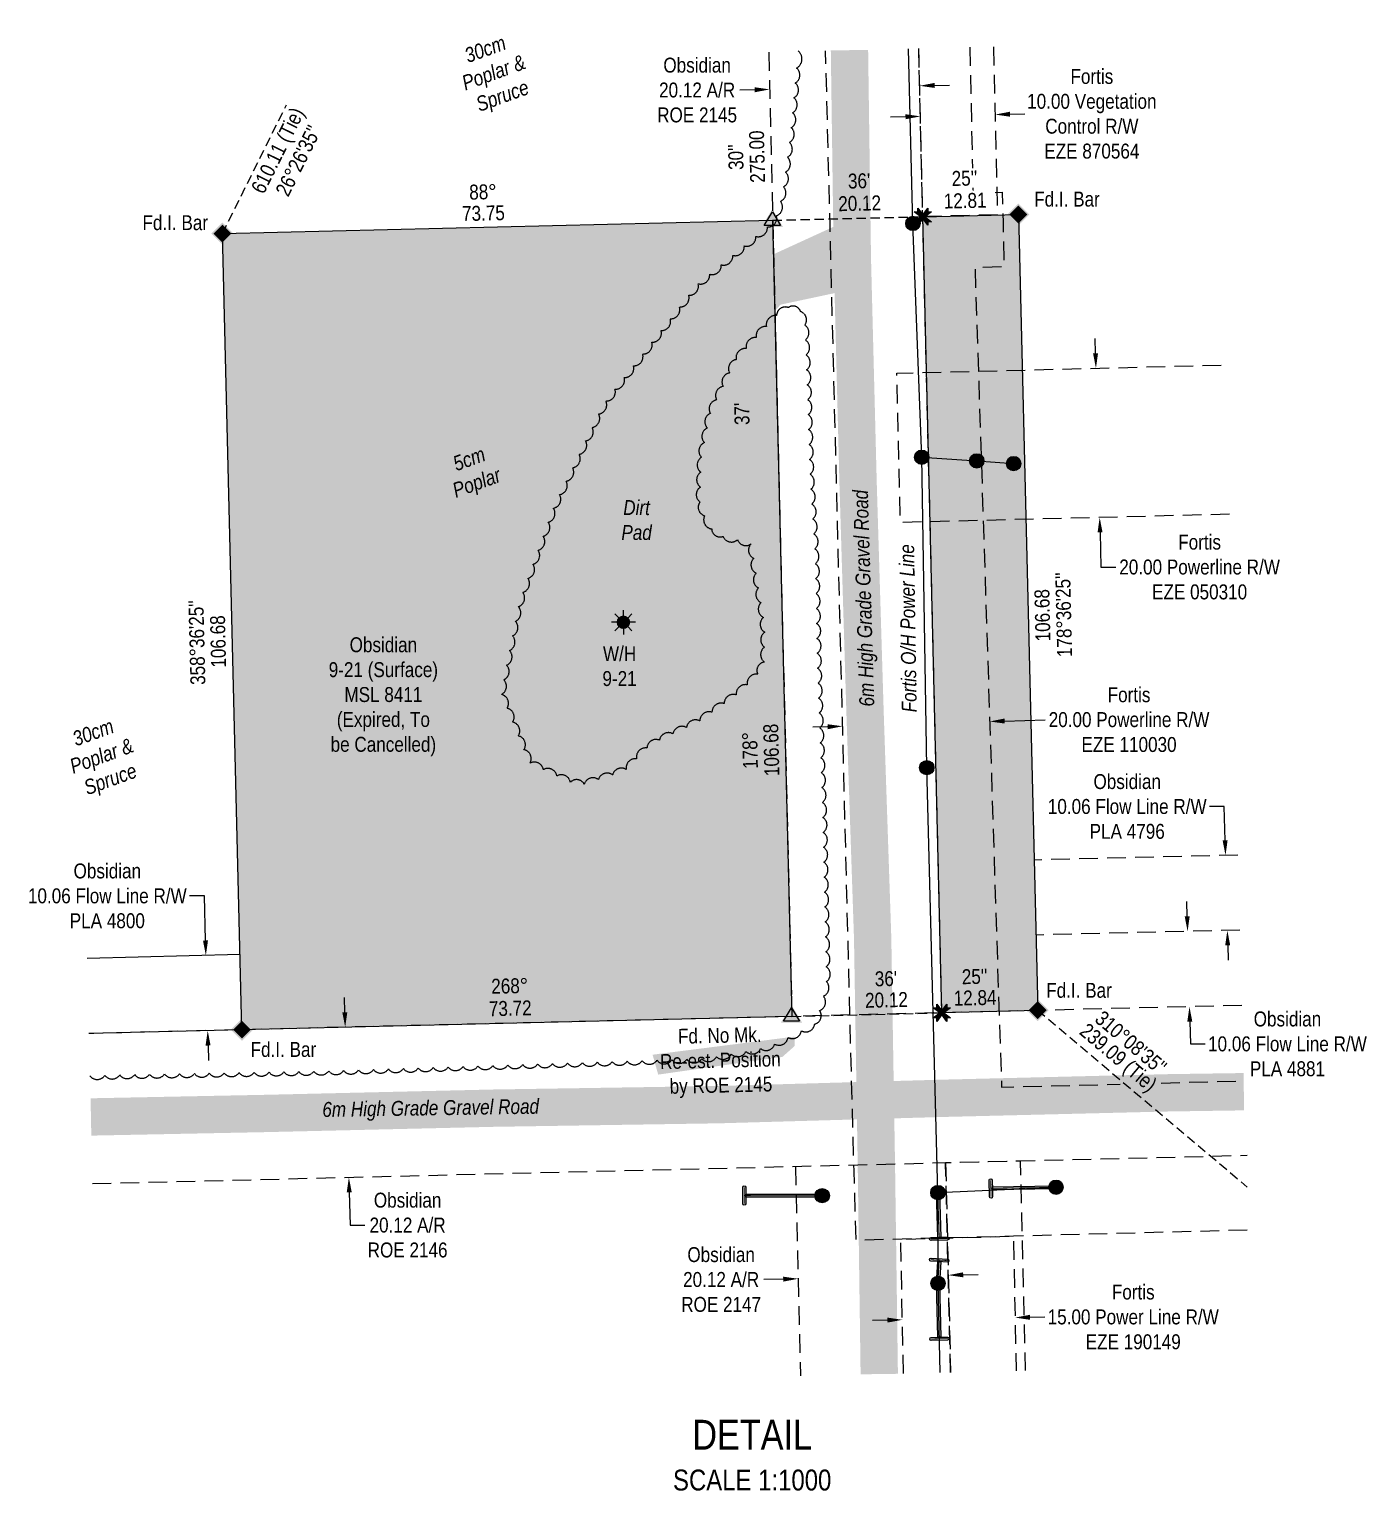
# Model space of a CAD drawing. Extents: x 614938 to 618097, y 5890940 to 5893381.
# Drawn here: x 615361 to 616257, y 5890940 to 5891918 of the extents above; entities that cross this region are included whole.
import ezdxf
from ezdxf.enums import TextEntityAlignment as Align

# ---------------------------------------------------------------- set-up
doc = ezdxf.new("R2010")
doc.units = 0
doc.header["$LTSCALE"] = 5
doc.header["$PDMODE"] = 35
doc.header["$PDSIZE"] = 1
for name, pattern in [('0', [1, 1, 0]), ('foc-ACCESSROAD', [3.75, 2.5, -1.25]), ('foc-FLOWLINE', [3.75, 2.5, -1.25]), ('foc-TIELINE', [1.875, 1.25, -0.625]), ('foc-TRAV', [1.875, 1.25, -0.625])]:
    doc.linetypes.add(name, pattern=pattern)
doc.layers.get('Defpoints').update_dxf_attribs({"color": 9})
for name, color, linetype in [('AS-POWER', 104, 'foc-POWER'), ('AS-POWER-EXISTING-ANC', 72, 'Continuous'), ('AS-POWER-EXISTING-PP', 72, 'Continuous'), ('AS-POWER-T', 104, 'Continuous'), ('AS-ROADS', 254, 'Continuous'), ('AS-UNDERLAY-H', 141, 'Continuous'), ('C-FLOWLINE', 13, 'foc-FLOWLINE'), ('C-RW', 13, 'Continuous'), ('C-WS', 13, 'foc-ACCESSROAD'), ('C-WS-S', 8, 'Continuous'), ('DETAIL-T', 7, 'Continuous'), ('F-EZE', 190, 'foc-FLOWLINE'), ('L-BD', 7, 'Continuous'), ('L-BD1', 253, 'Continuous'), ('L-MON', 1, 'Continuous'), ('L-MON-T', 1, 'Continuous'), ('L-TIE', 7, 'foc-TIELINE'), ('P-PROPOSED', 10, 'Continuous'), ('P-PROPOSED-H', 21, 'Continuous'), ('P-TRAV', 4, 'foc-TRAV'), ('T-BUSH', 110, '0'), ('T-BUSH-T', 110, 'Continuous')]:
    doc.layers.add(name, color=color, linetype=linetype)
for name, color, linetype, lineweight in [('C-AR-T', 13, 'Continuous', 9), ('C-FLOWLINE-T', 13, 'Continuous', 9), ('C-RW-T', 13, 'Continuous', 9), ('C-WS-T', 13, 'Continuous', 9), ('F-EZE-T', 190, 'Continuous', 9), ('T-TEXT', 48, 'Continuous', 18)]:
    doc.layers.add(name, color=color, linetype=linetype, lineweight=lineweight)
doc.styles.add('80CG', font='ARIALN.TTF', dxfattribs={"height": 10})
doc.styles.add('80L', font='ARIALN.TTF', dxfattribs={"height": 10})
doc.styles.add('foc-LtypeFont', font='ARIALN.TTF', dxfattribs={"height": 7.35})
doc.linetypes.add('foc-POWER', pattern='A,6,-1,["P",foc-LtypeFont,S=0.2,R=0,X=-0.625,Y=-0.75],-1.24,4', length=12.24)
doc.dimstyles.new('Compass 5 000', dxfattribs={"dimscale": 5, "dimtxt": 9, "dimasz": 2, "dimexe": 0.2, "dimexo": 0.0625, "dimgap": 0.5, "dimtad": 0, "dimtih": 1, "dimtoh": 1, "dimzin": 0, "dimdsep": 46, "dimtxsty": '80CG', "dimcen": 0.1, "dimse1": 1, "dimse2": 1, "dimclrd": 256, "dimclrt": 256, "dimaunit": 1, "dimadec": 4, "dimazin": 0, "dimtfac": 0.06, "dimtofl": 0, "dimtmove": 0, "dimatfit": 1, "dimfxl": 0.2, "dimtolj": 1, "dimtzin": 0, "dimlwd": -1, "dimarcsym": 0})

# ---------------------------------------------------------------- blocks, each defined once
blk = doc.blocks.new('*U74')
h = blk.add_hatch(color=255)
h.dxf.hatch_style = 1
edge = h.paths.add_edge_path()
edge.add_arc((-0.19, 7.41), 0.2, 1.4993, 181.4993, ccw=False)
edge.add_line((0.01, 7.42), (0.19, 0.21))
edge.add_line((0.19, 0.21), (-0.21, 0.19))
edge.add_line((-0.21, 0.19), (-0.39, 7.41))
h = blk.add_hatch(color=255)
h.dxf.hatch_style = 1
edge = h.paths.add_edge_path()
edge.add_arc((-1.1, -0.03), 0.2, 91.4993, 271.4993, ccw=False)
edge.add_line((-1.1, 0.17), (0.19, 0.21))
edge.add_line((0.19, 0.21), (1.09, 0.23))
edge.add_arc((1.1, 0.03), 0.2, -88.5007, 91.4993, ccw=False)
edge.add_line((1.1, -0.17), (-1.09, -0.23))
at = {"color": 255, "flags": 128}
blk.add_lwpolyline([(-0.39, 7.41, -1), (0.01, 7.42), (0.19, 0.21), (-0.21, 0.19)], format="xyb", close=True, dxfattribs=at)
at = {"color": 72, "const_width": 0.1, "flags": 128}
for points in [[(-0.19, 7.41), (0, 0)], [(-1.1, -0.03), (1.1, 0.03)]]:
    blk.add_lwpolyline(points, dxfattribs=at)
at = {"color": 255}
blk.add_lwpolyline([(-1.09, -0.23, -1), (-1.1, 0.17), (0.19, 0.21), (1.09, 0.23, -1), (1.1, -0.17)], format="xyb", close=True, dxfattribs=at)
blk = doc.blocks.new('*U75')
h = blk.add_hatch(color=255)
h.dxf.hatch_style = 1
edge = h.paths.add_edge_path()
edge.add_arc((1.1, -0.06), 0.2, -93.1084, 86.8916, ccw=False)
edge.add_line((1.09, -0.26), (-0.21, -0.19))
edge.add_line((-0.21, -0.19), (-1.11, -0.14))
edge.add_arc((-1.1, 0.06), 0.2, 86.8916, 266.8916, ccw=False)
edge.add_line((-1.09, 0.26), (1.11, 0.14))
h = blk.add_hatch(color=255)
h.dxf.hatch_style = 1
edge = h.paths.add_edge_path()
edge.add_arc((-0.17, -3.11), 0.2, 176.8916, 356.8916, ccw=False)
edge.add_line((-0.37, -3.1), (-0.21, -0.19))
edge.add_line((-0.21, -0.19), (0.19, -0.21))
edge.add_line((0.19, -0.21), (0.03, -3.12))
at = {"color": 255}
blk.add_lwpolyline([(1.11, 0.14, -1), (1.09, -0.26), (-0.21, -0.19), (-1.11, -0.14, -1), (-1.09, 0.26)], format="xyb", close=True, dxfattribs=at)
at = {"color": 72, "const_width": 0.1, "flags": 128}
for points in [[(1.1, -0.06), (-1.1, 0.06)], [(-0.17, -3.11), (0, 0)]]:
    blk.add_lwpolyline(points, dxfattribs=at)
at = {"color": 255, "flags": 128}
blk.add_lwpolyline([(0.03, -3.12, -1), (-0.37, -3.1), (-0.21, -0.19), (0.19, -0.21)], format="xyb", close=True, dxfattribs=at)
blk = doc.blocks.new('*U76')
h = blk.add_hatch(color=255)
h.dxf.hatch_style = 1
edge = h.paths.add_edge_path()
edge.add_arc((-0.19, 6.18), 0.2, 1.7795, 181.7795, ccw=False)
edge.add_line((0.01, 6.19), (0.19, 0.21))
edge.add_line((0.19, 0.21), (-0.21, 0.19))
edge.add_line((-0.21, 0.19), (-0.39, 6.18))
h = blk.add_hatch(color=255)
h.dxf.hatch_style = 1
edge = h.paths.add_edge_path()
edge.add_arc((-1.1, -0.03), 0.2, 91.7795, 271.7795, ccw=False)
edge.add_line((-1.11, 0.17), (0.19, 0.21))
edge.add_line((0.19, 0.21), (1.09, 0.23))
edge.add_arc((1.1, 0.03), 0.2, -88.2205, 91.7795, ccw=False)
edge.add_line((1.11, -0.17), (-1.09, -0.23))
at = {"color": 255, "flags": 128}
blk.add_lwpolyline([(-0.39, 6.18, -1), (0.01, 6.19), (0.19, 0.21), (-0.21, 0.19)], format="xyb", close=True, dxfattribs=at)
at = {"color": 72, "const_width": 0.1, "flags": 128}
for points in [[(-0.19, 6.18), (0, 0)], [(-1.1, -0.03), (1.1, 0.03)]]:
    blk.add_lwpolyline(points, dxfattribs=at)
at = {"color": 255}
blk.add_lwpolyline([(-1.09, -0.23, -1), (-1.11, 0.17), (0.19, 0.21), (1.09, 0.23, -1), (1.11, -0.17)], format="xyb", close=True, dxfattribs=at)
blk = doc.blocks.new('*U77')
h = blk.add_hatch(color=255)
h.dxf.hatch_style = 1
edge = h.paths.add_edge_path()
edge.add_arc((-0.02, 1.1), 0.2, 1.0705, 181.0705, ccw=False)
edge.add_line((0.18, 1.1), (0.2, -0.2))
edge.add_line((0.2, -0.2), (0.22, -1.1))
edge.add_arc((0.02, -1.1), 0.2, -178.9295, 1.0705, ccw=False)
edge.add_line((-0.18, -1.1), (-0.22, 1.1))
h = blk.add_hatch(color=255)
h.dxf.hatch_style = 1
edge = h.paths.add_edge_path()
edge.add_arc((8.73, 0.16), 0.2, -88.9295, 91.0705, ccw=False)
edge.add_line((8.73, -0.04), (0.2, -0.2))
edge.add_line((0.2, -0.2), (0.2, 0.2))
edge.add_line((0.2, 0.2), (8.72, 0.36))
at = {"color": 255}
blk.add_lwpolyline([(-0.22, 1.1, -1), (0.18, 1.1), (0.2, -0.2), (0.22, -1.1, -1), (-0.18, -1.1)], format="xyb", close=True, dxfattribs=at)
at = {"color": 72, "const_width": 0.1, "flags": 128}
for points in [[(-0.02, 1.1), (0.02, -1.1)], [(8.73, 0.16), (0, 0)]]:
    blk.add_lwpolyline(points, dxfattribs=at)
at = {"color": 255, "flags": 128}
blk.add_lwpolyline([(8.72, 0.36, -1), (8.73, -0.04), (0.2, -0.2), (0.2, 0.2)], format="xyb", close=True, dxfattribs=at)
blk = doc.blocks.new('*U73')
h = blk.add_hatch(color=255)
h.dxf.hatch_style = 1
edge = h.paths.add_edge_path()
edge.add_arc((0, 1.1), 0.2, -0.1482, 179.8518, ccw=False)
edge.add_line((0.2, 1.1), (0.2, -0.2))
edge.add_line((0.2, -0.2), (0.2, -1.1))
edge.add_arc((0, -1.1), 0.2, 179.8518, 359.8518, ccw=False)
edge.add_line((-0.2, -1.1), (-0.2, 1.1))
h = blk.add_hatch(color=255)
h.dxf.hatch_style = 1
edge = h.paths.add_edge_path()
edge.add_arc((10.44, -0.03), 0.2, -90.1482, 89.8518, ccw=False)
edge.add_line((10.44, -0.23), (0.2, -0.2))
edge.add_line((0.2, -0.2), (0.2, 0.2))
edge.add_line((0.2, 0.2), (10.44, 0.17))
at = {"color": 255}
blk.add_lwpolyline([(-0.2, 1.1, -1), (0.2, 1.1), (0.2, -0.2), (0.2, -1.1, -1), (-0.2, -1.1)], format="xyb", close=True, dxfattribs=at)
at = {"color": 72, "const_width": 0.1, "flags": 128}
for points in [[(0, 1.1), (0, -1.1)], [(10.44, -0.03), (0, 0)]]:
    blk.add_lwpolyline(points, dxfattribs=at)
at = {"color": 255, "flags": 128}
blk.add_lwpolyline([(10.44, 0.17, -1), (10.44, -0.23), (0.2, -0.2), (0.2, 0.2)], format="xyb", close=True, dxfattribs=at)
blk = doc.blocks.new('POWERPOLE')
h = blk.add_hatch(color=255)
edge = h.paths.add_edge_path()
edge.add_arc((0, 0), 0.96, 0, 360)
at = {"linetype": 'Continuous'}
for p, q in [((0.68, -0.68), (-0.68, 0.68)), ((-0.68, -0.68), (0.68, 0.68))]:
    blk.add_line(p, q, dxfattribs=at)
blk.add_circle((0, 0), 0.96, dxfattribs=at)
blk = doc.blocks.new('GAS')
h = blk.add_hatch(color=255)
h.dxf.hatch_style = 1
edge = h.paths.add_edge_path()
edge.add_arc((0, 0), 0.9, 0, 360)
for p, q in [((-0.81, 0), (-1.62, 0)), ((-0.57, 0.57), (-1.14, 1.14)), ((0, 0.81), (0, 1.62)), ((0.57, 0.57), (1.14, 1.14)), ((1.62, 0), (0.81, 0)), ((-0.57, -0.57), (-1.14, -1.14)), ((0, -0.81), (0, -1.62)), ((1.14, -1.14), (0.57, -0.57))]:
    blk.add_line(p, q)
blk.add_circle((0, 0), 0.8)
blk = doc.blocks.new('TRIA')
blk.add_hatch(color=255).paths.add_polyline_path([(-0.04, 1.52), (-1.47, -0.87), (1.39, -0.87)])
blk = doc.blocks.new('TRIAA')
blk.add_blockref('TRIA', (0, 0))
blk = doc.blocks.new('TRIB')
at = {"color": 1}
blk.add_lwpolyline([(-1.12, -0.67), (-0.04, 1.13), (1.04, -0.67)], close=True, dxfattribs=at)
blk = doc.blocks.new('TRIBB')
blk.add_blockref('TRIB', (0, 0))
blk = doc.blocks.new('TRICC')
for name in ['TRIAA', 'TRIBB']:
    blk.add_blockref(name, (0, 0))
blk = doc.blocks.new('plspike')
blk.add_blockref('TRICC', (0, 0))
blk = doc.blocks.new('SMONA')
blk.add_hatch(color=255).paths.add_polyline_path([(0, -1.49), (1.49, 0), (0, 1.49), (-1.49, 0)])
blk = doc.blocks.new('SMONAA')
blk.add_blockref('SMONA', (0, 0))
blk = doc.blocks.new('SMONB')
at = {"color": 1}
blk.add_solid([(0, 1.2), (1.2, 0), (-1.2, 0), (0, -1.2)], dxfattribs=at)
blk = doc.blocks.new('SMONBB')
blk.add_blockref('SMONB', (0, 0))
blk = doc.blocks.new('SMONCC')
for name in ['SMONAA', 'SMONBB']:
    blk.add_blockref(name, (0, 0))
blk = doc.blocks.new('FDIBAR')
blk.add_blockref('SMONCC', (0, 0))
blk = doc.blocks.new('*D78')
at = {"layer": 'C-RW-T', "transparency": 16777216}
for p, q in [((615478.42, 5891338.05), (615468.42, 5891338.05)), ((615479.15, 5891308.21), (615478.42, 5891338.05)), ((615480.88, 5891237.92), (615481.12, 5891227.93))]:
    blk.add_line(p, q, dxfattribs=at)
for points in [[(615480.82, 5891308.25), (615477.48, 5891308.17), (615479.4, 5891298.21)], [(615482.54, 5891237.96), (615479.21, 5891237.88), (615480.63, 5891247.92)]]:
    blk.add_solid(points, dxfattribs=at)
at = {"layer": 'Defpoints', "color": 0, "transparency": 16777216}
for p in [(615440.07, 5891297.25), (615479.4, 5891298.21), (615441.31, 5891246.96)]:
    blk.add_point(p, dxfattribs=at)
at = {"layer": 'C-RW-T', "transparency": 16777216, "insert": (615413.42, 5891338.05), "char_height": 10, "attachment_point": 5, "style": '80CG'}
blk.add_mtext('\\A1;Obsidian\\P10.06 Flow Line R/W\\PPLA 4800', dxfattribs=at)
blk = doc.blocks.new('*D79')
at = {"layer": 'C-AR-T', "transparency": 16777216}
for p, q in [((615572.45, 5891260.16), (615572.2, 5891270.16)), ((615575.4, 5891139.67), (615575.94, 5891117.63)), ((615575.94, 5891117.63), (615585.94, 5891117.63))]:
    blk.add_line(p, q, dxfattribs=at)
for points in [[(615574.11, 5891260.2), (615570.78, 5891260.12), (615572.69, 5891250.16)], [(615577.07, 5891139.71), (615573.74, 5891139.63), (615575.16, 5891149.67)]]:
    blk.add_solid(points, dxfattribs=at)
at = {"layer": 'Defpoints', "color": 0, "transparency": 16777216}
for p in [(615552.04, 5891249.66), (615554.51, 5891149.16), (615575.16, 5891149.67)]:
    blk.add_point(p, dxfattribs=at)
at = {"layer": 'C-AR-T', "transparency": 16777216, "insert": (615614.48, 5891117.63), "char_height": 10, "attachment_point": 5, "style": '80CG'}
blk.add_mtext('\\A1;Obsidian\\P20.12 A/R\\PROE 2146', dxfattribs=at)
blk = doc.blocks.new('*D80')
at = {"layer": 'Defpoints', "color": 0, "transparency": 16777216}
for p in [(616107.84, 5891692.17), (616077.87, 5891591.43), (616110.34, 5891592.24)]:
    blk.add_point(p, dxfattribs=at)
at = {"layer": 'F-EZE-T', "transparency": 16777216}
for p, q in [((616075.12, 5891701.36), (616074.87, 5891711.36)), ((616078.12, 5891581.43), (616078.7, 5891558.23)), ((616078.7, 5891558.23), (616088.7, 5891558.23))]:
    blk.add_line(p, q, dxfattribs=at)
for points in [[(616076.78, 5891701.4), (616073.45, 5891701.32), (616075.37, 5891691.36)], [(616079.79, 5891581.47), (616076.46, 5891581.39), (616077.87, 5891591.43)]]:
    blk.add_solid(points, dxfattribs=at)
at = {"layer": 'F-EZE-T', "transparency": 16777216, "insert": (616144.79, 5891558.23), "char_height": 10, "attachment_point": 5, "style": '80CG'}
blk.add_mtext('\\A1;Fortis\\P20.00 Powerline R/W\\PEZE 050310', dxfattribs=at)
blk = doc.blocks.new('*D81')
at = {"layer": 'C-FLOWLINE-T', "transparency": 16777216}
for p, q in [((616161.32, 5891397.89), (616151.32, 5891397.89)), ((616161.87, 5891375.25), (616161.32, 5891397.89)), ((616163.6, 5891304.99), (616163.84, 5891295))]:
    blk.add_line(p, q, dxfattribs=at)
for points in [[(616163.54, 5891375.3), (616160.21, 5891375.21), (616162.12, 5891365.26)], [(616165.26, 5891305.03), (616161.93, 5891304.95), (616163.35, 5891314.99)]]:
    blk.add_solid(points, dxfattribs=at)
at = {"layer": 'Defpoints', "color": 0, "transparency": 16777216}
for p in [(616075.84, 5891363.14), (616162.12, 5891365.26), (616077.08, 5891312.87)]:
    blk.add_point(p, dxfattribs=at)
at = {"layer": 'C-FLOWLINE-T', "transparency": 16777216, "insert": (616096.32, 5891397.89), "char_height": 10, "attachment_point": 5, "style": '80CG'}
blk.add_mtext('\\A1;Obsidian\\P10.06 Flow Line R/W\\PPLA 4796', dxfattribs=at)
blk = doc.blocks.new('*D82')
at = {"layer": 'C-FLOWLINE-T', "transparency": 16777216}
for p, q in [((616136.48, 5891324.34), (616136.24, 5891334.33)), ((616138.23, 5891253.92), (616138.6, 5891238.95)), ((616138.6, 5891238.95), (616148.6, 5891238.95))]:
    blk.add_line(p, q, dxfattribs=at)
for points in [[(616138.15, 5891324.38), (616134.82, 5891324.29), (616136.73, 5891314.34)], [(616139.89, 5891253.96), (616136.56, 5891253.87), (616137.98, 5891263.91)]]:
    blk.add_solid(points, dxfattribs=at)
at = {"layer": 'Defpoints', "color": 0, "transparency": 16777216}
for p in [(616135.07, 5891314.3), (616136.32, 5891263.87), (616137.98, 5891263.91)]:
    blk.add_point(p, dxfattribs=at)
at = {"layer": 'C-FLOWLINE-T', "transparency": 16777216, "insert": (616203.6, 5891238.95), "char_height": 10, "attachment_point": 5, "style": '80CG'}
blk.add_mtext('\\A1;Obsidian\\P10.06 Flow Line R/W\\PPLA 4881', dxfattribs=at)
blk = doc.blocks.new('*D83')
at = {"layer": 'C-AR-T', "transparency": 16777216}
for p, q in [((615986.49, 5891084.38), (615996.49, 5891084.62)), ((615865.97, 5891081.49), (615852.94, 5891081.18))]:
    blk.add_line(p, q, dxfattribs=at)
for points in [[(615986.45, 5891086.05), (615986.53, 5891082.72), (615976.5, 5891084.14)], [(615865.93, 5891083.16), (615866.01, 5891079.82), (615875.96, 5891081.73)]]:
    blk.add_solid(points, dxfattribs=at)
at = {"layer": 'Defpoints', "color": 0, "transparency": 16777216}
for p in [(615875.96, 5891081.73), (615976.92, 5891066.58), (615876.38, 5891064.16)]:
    blk.add_point(p, dxfattribs=at)
at = {"layer": 'C-AR-T', "transparency": 16777216, "insert": (615824.41, 5891081.18), "char_height": 10, "attachment_point": 5, "style": '80CG'}
blk.add_mtext('\\A1;Obsidian\\P20.12 A/R\\PROE 2147', dxfattribs=at)
blk = doc.blocks.new('*D84')
at = {"layer": 'Defpoints', "color": 0, "transparency": 16777216}
for p in [(616021.21, 5891055.74), (615945.95, 5891045.72), (616021.38, 5891047.21)]:
    blk.add_point(p, dxfattribs=at)
at = {"layer": 'F-EZE-T', "transparency": 16777216}
for p, q in [((616031.21, 5891055.94), (616041.2, 5891056.14)), ((615935.78, 5891054.06), (615925.78, 5891053.87))]:
    blk.add_line(p, q, dxfattribs=at)
for points in [[(615935.75, 5891055.73), (615935.82, 5891052.4), (615945.78, 5891054.26)], [(616031.17, 5891057.61), (616031.24, 5891054.27), (616021.21, 5891055.74)]]:
    blk.add_solid(points, dxfattribs=at)
at = {"layer": 'F-EZE-T', "transparency": 16777216, "insert": (616100.34, 5891056.14), "char_height": 10, "attachment_point": 5, "style": '80CG'}
blk.add_mtext('\\A1;Fortis\\P15.00 Power Line R/W\\PEZE 190149', dxfattribs=at)
blk = doc.blocks.new('*D85')
at = {"layer": 'Defpoints', "color": 0, "transparency": 16777216}
for p in [(615957.52, 5891874.21), (616007.49, 5891875.41), (616007.83, 5891861.21)]:
    blk.add_point(p, dxfattribs=at)
at = {"layer": 'F-EZE-T', "transparency": 16777216}
for p, q in [((615947.87, 5891859.77), (615937.87, 5891859.53)), ((616017.83, 5891861.45), (616027.83, 5891861.69))]:
    blk.add_line(p, q, dxfattribs=at)
for points in [[(615947.83, 5891861.43), (615947.91, 5891858.1), (615957.87, 5891860.01)], [(616017.79, 5891863.11), (616017.87, 5891859.78), (616007.83, 5891861.21)]]:
    blk.add_solid(points, dxfattribs=at)
at = {"layer": 'F-EZE-T', "transparency": 16777216, "insert": (616072.63, 5891861.69), "char_height": 10, "attachment_point": 5, "style": '80CG'}
blk.add_mtext('\\A1;Fortis\\P10.00 Vegetation\\PControl R/W\\PEZE 870564', dxfattribs=at)
blk = doc.blocks.new('*D86')
at = {"layer": 'C-AR-T', "transparency": 16777216}
for p, q in [((615846.89, 5891877.82), (615836.9, 5891877.58)), ((615967.32, 5891880.72), (615977.32, 5891880.96))]:
    blk.add_line(p, q, dxfattribs=at)
for points in [[(615846.85, 5891879.49), (615846.93, 5891876.15), (615856.89, 5891878.06)], [(615967.28, 5891882.38), (615967.36, 5891879.05), (615957.33, 5891880.48)]]:
    blk.add_solid(points, dxfattribs=at)
at = {"layer": 'Defpoints', "color": 0, "transparency": 16777216}
for p in [(615856.67, 5891887.12), (615957.11, 5891889.54), (615856.89, 5891878.06)]:
    blk.add_point(p, dxfattribs=at)
at = {"layer": 'C-AR-T', "transparency": 16777216, "insert": (615808.33, 5891877.58), "char_height": 10, "attachment_point": 5, "style": '80CG'}
blk.add_mtext('\\A1;Obsidian\\P20.12 A/R\\PROE 2145', dxfattribs=at)
blk = doc.blocks.new('*D87')
at = {"layer": 'Defpoints', "color": 0, "transparency": 16777216}
for p in [(615905.88, 5891447.13), (616004.23, 5891454.85), (616004.38, 5891450.31)]:
    blk.add_point(p, dxfattribs=at)
at = {"layer": 'F-EZE-T', "transparency": 16777216}
for p, q in [((616014.23, 5891455.17), (616041.46, 5891456.05)), ((615895.74, 5891451.35), (615885.75, 5891451.03))]:
    blk.add_line(p, q, dxfattribs=at)
for points in [[(616014.17, 5891456.84), (616014.28, 5891453.5), (616004.23, 5891454.85)], [(615895.69, 5891453.01), (615895.8, 5891449.68), (615905.74, 5891451.67)]]:
    blk.add_solid(points, dxfattribs=at)
at = {"layer": 'F-EZE-T', "transparency": 16777216, "insert": (616097.54, 5891456.05), "char_height": 10, "attachment_point": 5, "style": '80CG'}
blk.add_mtext('\\A1;Fortis\\P20.00 Powerline R/W\\PEZE 110030', dxfattribs=at)
blk = doc.blocks.new('TEMP')
h = blk.add_hatch(color=255)
h.dxf.hatch_style = 1
h.paths.add_polyline_path([(0, 0.25), (-0.67, 1.15), (-0.67, 0.67), (-1.15, 0.67), (-0.25, 0), (-1.15, -0.67), (-0.67, -0.67), (-0.67, -1.15), (0, -0.25), (0.67, -1.15), (0.67, -0.67), (1.15, -0.67), (0.25, 0), (1.15, 0.67), (0.67, 0.67), (0.67, 1.15)])
h.paths.add_polyline_path([(0.57, 0.85), (0.57, 0.57), (0.85, 0.57), (0.08, 0), (0.85, -0.57), (0.57, -0.57), (0.57, -0.85), (0, -0.08), (-0.57, -0.85), (-0.57, -0.57), (-0.85, -0.57), (-0.08, 0), (-0.85, 0.57), (-0.57, 0.57), (-0.57, 0.85), (0, 0.08)], flags=16)
h = blk.add_hatch(color=1)
h.dxf.hatch_style = 1
h.paths.add_polyline_path([(0, 0.08), (-0.57, 0.85), (-0.57, 0.57), (-0.85, 0.57), (-0.08, 0), (-0.85, -0.57), (-0.57, -0.57), (-0.57, -0.85), (0, -0.08), (0.57, -0.85), (0.57, -0.57), (0.85, -0.57), (0.08, 0), (0.85, 0.57), (0.57, 0.57), (0.57, 0.85)])
at = {"color": 1}
for p, q in [((-0.08, 0), (0.08, 0)), ((0, 0.08), (0, -0.08))]:
    blk.add_line(p, q, dxfattribs=at)
at = {"color": 255, "flags": 128}
blk.add_lwpolyline([(-0.25, 0), (-1.15, 0.67), (-0.67, 0.67), (-0.67, 1.15), (0, 0.25), (0.67, 1.15), (0.67, 0.67), (1.15, 0.67), (0.25, 0), (1.15, -0.67), (0.67, -0.67), (0.67, -1.15), (0, -0.25), (-0.67, -1.15), (-0.67, -0.67), (-1.15, -0.67)], close=True, dxfattribs=at)
at = {"color": 1, "flags": 128}
blk.add_lwpolyline([(-0.08, 0), (-0.85, 0.57), (-0.57, 0.57), (-0.57, 0.85), (0, 0.08), (0.57, 0.85), (0.57, 0.57), (0.85, 0.57), (0.08, 0), (0.85, -0.57), (0.57, -0.57), (0.57, -0.85), (0, -0.08), (-0.57, -0.85), (-0.57, -0.57), (-0.85, -0.57)], close=True, dxfattribs=at)

msp = doc.modelspace()

# ---------------------------------------------------------------- hatches: boundary and pattern name
at = {"layer": 'AS-ROADS'}
h = msp.add_hatch(color=256, dxfattribs=at)
h.dxf.hatch_style = 1
h.paths.add_polyline_path([(615911.905, 5891791.701), (615912.801, 5891744.303), (615864.201, 5891733.958), (615831.591, 5891698.388), (615814.331, 5891662.178), (615808.021, 5891631.173), (615807.111, 5891597.933), (615818.136, 5891577.373), (615841.841, 5891572.113), (615850.621, 5891519.113), (615850.401, 5891492.243), (615834.941, 5891476.603), (615807.806, 5891457.223), (615775.286, 5891441.998), (615758.501, 5891424.448), (615729.036, 5891414.813), (615698.366, 5891429.263), (615680.126, 5891474.028), (615692.091, 5891533.903), (615715.501, 5891598.328), (615748.191, 5891665.863), (615810.341, 5891745.153)])
at = {"layer": 'AS-UNDERLAY-H'}
h = msp.add_hatch(color=256, dxfattribs=at)
h.dxf.hatch_style = 1
h.paths.add_polyline_path([(615873.512, 5891243.871), (615873.742, 5891237.666), (615865.441, 5891230.289), (615782.28, 5891218.437), (615778.513, 5891231.749)])
at = {"layer": 'P-PROPOSED-H'}
h = msp.add_hatch(color=256, dxfattribs=at)
h.dxf.hatch_style = 1
h.paths.add_polyline_path([(615871.817, 5891257.41), (615503.447, 5891248.478), (615490.524, 5891781.484), (615858.894, 5891790.416)])
h = msp.add_hatch(color=256, dxfattribs=at)
h.dxf.hatch_style = 1
h.paths.add_polyline_path([(615972.208, 5891259.844), (615959.478, 5891792.854), (616023.53, 5891794.407), (616036.453, 5891261.401)])

# ---------------------------------------------------------------- linework, layer by layer
at = {"layer": 'AS-POWER', "flags": 128}
for points in [[(615958.746, 5891631.773), (615952.801, 5891788.293), (615949.968, 5891905.287)], [(615969.541, 5891139.428), (615962.141, 5891423.973), (615958.746, 5891631.773), (615995.591, 5891629.373), (616020.256, 5891627.548)], [(615971.007, 5891018.912), (615969.621, 5891078.638), (615969.541, 5891139.428), (616048.636, 5891143.038)]]:
    msp.add_lwpolyline(points, dxfattribs=at)
at = {"layer": 'AS-ROADS', "const_width": 24.991, "flags": 128}
for points in [[(615910.347, 5891904.336), (615912.276, 5891764.868), (615916.106, 5891614.778), (615920.736, 5891462.103), (615925.866, 5891309.918), (615928.366, 5891157.958), (615930.291, 5891017.934)], [(616174.398, 5891206.981), (616123.601, 5891206.233), (615973.156, 5891202.568), (615822.616, 5891198.303), (615671.696, 5891195.958), (615519.746, 5891192.418), (615402.457, 5891190.071)]]:
    msp.add_lwpolyline(points, dxfattribs=at)
at = {"layer": 'C-FLOWLINE', "flags": 128}
for points in [[(616170.427, 5891365.461), (616033.9, 5891362.112)], [(616171.686, 5891315.196), (616035.123, 5891311.845)]]:
    msp.add_lwpolyline(points, dxfattribs=at)
at = {"layer": 'C-RW', "flags": 128}
for points in [[(615502.36, 5891298.775), (615399.852, 5891296.26)], [(615503.596, 5891248.508), (615401.085, 5891245.994)]]:
    msp.add_lwpolyline(points, dxfattribs=at)
at = {"layer": 'C-WS', "flags": 128}
for points in [[(615856.289, 5891903.038), (615871.817, 5891257.41)], [(615972.208, 5891259.844), (615956.728, 5891905.45)], [(616172.949, 5891264.778), (616036.453, 5891261.401), (615503.447, 5891248.478), (615401.086, 5891245.969)], [(615403.551, 5891145.461), (616176.72, 5891164.429)], [(615874.155, 5891157.006), (615877.525, 5891016.667)], [(615974.688, 5891159.472), (615978.059, 5891019.081)]]:
    msp.add_lwpolyline(points, dxfattribs=at)
at = {"layer": 'F-EZE', "flags": 128}
for points in [[(616006.741, 5891906.651), (616008.991, 5891812.988), (616009.445, 5891794.066), (615959.478, 5891792.854), (615956.774, 5891905.451)], [(615990.871, 5891906.27), (615993.109, 5891808.698), (615999.603, 5891808.864), (616012.598, 5891809.2), (616013.146, 5891789.004), (616013.878, 5891759.23), (615994.391, 5891758.731), (615996.799, 5891684.513), (616000.044, 5891584.673), (616010.637, 5891256.273), (616012.205, 5891209.997), (616091.615, 5891212.062)], [(616176.72, 5891114.301), (616020.136, 5891110.233), (615914.855, 5891107.468), (615913.414, 5891153.915), (615910.741, 5891253.928), (615897.358, 5891786.281), (615894.396, 5891903.953)], [(616164.71, 5891593.605), (615944.501, 5891588.088), (615941.998, 5891688.02), (616162.206, 5891693.537)], [(616118.992, 5891212.774), (616174.216, 5891214.21)], [(615978.062, 5891019.081), (615976.066, 5891102.094), (615975.898, 5891109.056), (615974.688, 5891159.472), (616024.654, 5891160.698), (616025.863, 5891110.355), (616028.036, 5891020.281)], [(615946.521, 5891018.324), (615944.643, 5891108.251), (616020.136, 5891110.233), (616021.908, 5891020.134)]]:
    msp.add_lwpolyline(points, dxfattribs=at)
at = {"layer": 'L-TIE', "flags": 128}
for points in [[(615490.491, 5891781.508), (615533.339, 5891867.663)], [(616036.346, 5891261.578), (616176.72, 5891143.177)]]:
    msp.add_lwpolyline(points, dxfattribs=at)
at = {"layer": 'P-PROPOSED', "flags": 128}
for points in [[(615871.817, 5891257.41), (615503.447, 5891248.478), (615490.524, 5891781.484), (615858.894, 5891790.416)], [(615972.208, 5891259.844), (615959.478, 5891792.854), (616023.53, 5891794.407), (616036.453, 5891261.401)]]:
    msp.add_lwpolyline(points, close=True, dxfattribs=at)
at = {"layer": 'P-TRAV', "flags": 128}
for points in [[(615858.894, 5891790.416), (615959.478, 5891792.854)], [(615871.817, 5891257.41), (615972.208, 5891259.844)]]:
    msp.add_lwpolyline(points, dxfattribs=at)
at = {"layer": 'T-BUSH', "flags": 128}
msp.add_lwpolyline([(615401.762, 5891217.623, 0.5205671), (615411.753, 5891217.932, 0.5205671), (615421.745, 5891218.241, 0.5205671), (615431.738, 5891218.47, 0.5205671), (615441.733, 5891218.654, 0.5205671), (615451.728, 5891218.839, 0.5205671), (615461.722, 5891219.023, 0.5205671), (615471.717, 5891219.207, 0.5205671), (615481.712, 5891219.392, 0.5205671), (615491.706, 5891219.576, 0.5205671), (615501.701, 5891219.76, 0.5205671), (615511.696, 5891219.944, 0.5205671), (615521.69, 5891220.129, 0.5205671), (615531.685, 5891220.313, 0.5205671), (615541.679, 5891220.497, 0.5205671), (615551.674, 5891220.681, 0.5205671), (615561.668, 5891220.881, 0.5205671), (615571.659, 5891221.212, 0.5205671), (615581.65, 5891221.542, 0.5205671), (615591.641, 5891221.873, 0.5205671), (615601.632, 5891222.204, 0.5205671), (615611.623, 5891222.535, 0.5205671), (615621.614, 5891222.865, 0.5205671), (615631.604, 5891223.196, 0.5205671), (615641.595, 5891223.527, 0.5205671), (615651.586, 5891223.857, 0.5205671), (615661.577, 5891224.188, 0.5205671), (615671.568, 5891224.519, 0.5205671), (615681.559, 5891224.849, 0.5205671), (615691.55, 5891225.18, 0.5205671), (615701.541, 5891225.507, 0.5205671), (615711.532, 5891225.829, 0.5205671), (615721.523, 5891226.15, 0.5205671), (615731.514, 5891226.472, 0.5205671), (615741.505, 5891226.794, 0.5205671), (615751.496, 5891227.116, 0.5205671), (615761.488, 5891227.437, 0.5205671), (615771.479, 5891227.759, 0.5205671), (615781.47, 5891228.081, 0.5205671), (615791.461, 5891228.403, 0.5205671), (615801.452, 5891228.725, 0.5205671), (615811.443, 5891229.046, 0.5205671), (615821.324, 5891230.4, 0.5205671), (615831.157, 5891232.201, 0.5205671), (615840.99, 5891234.001, 0.5205671), (615850.822, 5891235.802, 0.5205671), (615860.246, 5891238.828, 0.5205671), (615869.188, 5891243.297, 0.5205671), (615878.13, 5891247.766, 0.5205671), (615887.072, 5891252.235, 0.5205671), (615890.352, 5891261.29, 0.5205671), (615892.866, 5891270.964, 0.5205671), (615894.993, 5891280.685, 0.5205671), (615894.776, 5891290.679, 0.5205671), (615894.558, 5891300.673, 0.5205671), (615894.341, 5891310.667, 0.5205671), (615894.124, 5891320.661, 0.5205671), (615893.907, 5891330.655, 0.5205671), (615893.689, 5891340.649, 0.5205671), (615893.472, 5891350.643, 0.5205671), (615893.255, 5891360.636, 0.5205671), (615893.038, 5891370.63, 0.5205671), (615892.82, 5891380.624, 0.5205671), (615892.589, 5891390.618, 0.5205671), (615892.223, 5891400.608, 0.5205671), (615891.856, 5891410.597, 0.5205671), (615891.49, 5891420.587, 0.5205671), (615891.123, 5891430.576, 0.5205671), (615890.757, 5891440.566, 0.5205671), (615890.39, 5891450.556, 0.5205671), (615890.024, 5891460.545, 0.5205671), (615889.657, 5891470.535, 0.5205671), (615889.291, 5891480.525, 0.5205671), (615889.026, 5891490.517, 0.5205671), (615888.809, 5891500.511, 0.5205671), (615888.592, 5891510.505, 0.5205671), (615888.376, 5891520.499, 0.5205671), (615888.159, 5891530.493, 0.5205671), (615887.942, 5891540.487, 0.5205671), (615887.725, 5891550.481, 0.5205671), (615887.508, 5891560.475, 0.5205671), (615887.083, 5891570.46, 0.5205671), (615886.425, 5891580.435, 0.5205671), (615885.767, 5891590.409, 0.5205671), (615885.109, 5891600.384, 0.5205671), (615884.451, 5891610.359, 0.5205671), (615883.944, 5891620.341, 0.5205671), (615883.633, 5891630.332, 0.5205671), (615883.321, 5891640.324, 0.5205671), (615883.01, 5891650.315, 0.5205671), (615882.698, 5891660.307, 0.5205671), (615882.387, 5891670.298, 0.5205671), (615882.075, 5891680.29, 0.5205671), (615881.67, 5891690.278, 0.5205671), (615881.248, 5891700.265, 0.5205671), (615880.826, 5891710.252, 0.5205671), (615880.404, 5891720.24, 0.5205671), (615877.586, 5891729.284, 0.5205671), (615869.435, 5891732.007, 0.5205671), (615861.545, 5891726.624, 0.5205671), (615854.79, 5891719.255, 0.5205671), (615848.035, 5891711.887, 0.5205671), (615841.279, 5891704.519, 0.5205671), (615834.524, 5891697.15, 0.5205671), (615830.071, 5891688.229, 0.5205671), (615825.769, 5891679.206, 0.5205671), (615821.468, 5891670.182, 0.5205671), (615817.183, 5891661.153, 0.5205671), (615815.189, 5891651.357, 0.5205671), (615813.196, 5891641.562, 0.5205671), (615811.202, 5891631.766, 0.5205671), (615810.764, 5891621.793, 0.5205671), (615810.491, 5891611.8, 0.5205671), (615810.217, 5891601.807, 0.5205671), (615813.361, 5891592.624, 0.5205671), (615818.085, 5891583.814, 0.5205671), (615825.666, 5891578.774, 0.5205671), (615835.425, 5891576.609, 0.5205671), (615844.588, 5891573.879, 0.5205671), (615846.222, 5891564.017, 0.5205671), (615847.856, 5891554.155, 0.5205671), (615849.49, 5891544.293, 0.5205671), (615851.123, 5891534.431, 0.5205671), (615852.757, 5891524.569, 0.5205671), (615853.584, 5891514.644, 0.5205671), (615853.502, 5891504.648, 0.5205671), (615853.42, 5891494.652, 0.5205671), (615848.929, 5891486.489, 0.5205671), (615841.902, 5891479.379, 0.5205671), (615834.556, 5891472.643, 0.5205671), (615826.422, 5891466.834, 0.5205671), (615818.287, 5891461.024, 0.5205671), (615810.152, 5891455.214, 0.5205671), (615801.192, 5891450.816, 0.5205671), (615792.139, 5891446.577, 0.5205671), (615783.086, 5891442.339, 0.5205671), (615774.751, 5891437.1, 0.5205671), (615767.842, 5891429.876, 0.5205671), (615760.932, 5891422.652, 0.5205671), (615751.725, 5891419.078, 0.5205671), (615742.224, 5891415.971, 0.5205671), (615732.723, 5891412.864, 0.5205671), (615723.492, 5891414.11, 0.5205671), (615714.449, 5891418.371, 0.5205671), (615705.406, 5891422.631, 0.5205671), (615696.363, 5891426.892, 0.5205671), (615692.397, 5891435.965, 0.5205671), (615688.625, 5891445.223, 0.5205671), (615684.853, 5891454.48, 0.5205671), (615681.081, 5891463.737, 0.5205671), (615677.309, 5891472.995, 0.5205671), (615678.811, 5891482.754, 0.5205671), (615680.77, 5891492.556, 0.5205671), (615682.729, 5891502.359, 0.5205671), (615684.688, 5891512.161, 0.5205671), (615686.647, 5891521.964, 0.5205671), (615688.606, 5891531.766, 0.5205671), (615691.582, 5891541.284, 0.5205671), (615694.996, 5891550.679, 0.5205671), (615698.41, 5891560.075, 0.5205671), (615701.824, 5891569.47, 0.5205671), (615705.238, 5891578.865, 0.5205671), (615708.652, 5891588.261, 0.5205671), (615712.066, 5891597.656, 0.5205671), (615716.237, 5891606.732, 0.5205671), (615720.592, 5891615.729, 0.5205671), (615724.947, 5891624.727, 0.5205671), (615729.303, 5891633.725, 0.5205671), (615733.658, 5891642.722, 0.5205671), (615738.013, 5891651.72, 0.5205671), (615742.369, 5891660.718, 0.5205671), (615747.178, 5891669.432, 0.5205671), (615753.345, 5891677.3, 0.5205671), (615759.511, 5891685.167, 0.5205671), (615765.678, 5891693.035, 0.5205671), (615771.845, 5891700.902, 0.5205671), (615778.012, 5891708.77, 0.5205671), (615784.179, 5891716.637, 0.5205671), (615790.345, 5891724.505, 0.5205671), (615796.512, 5891732.372, 0.5205671), (615802.679, 5891740.24, 0.5205671), (615809.013, 5891747.943, 0.5205671), (615816.743, 5891754.282, 0.5205671), (615824.472, 5891760.621, 0.5205671), (615832.202, 5891766.96, 0.5205671), (615839.931, 5891773.299, 0.5205671), (615847.66, 5891779.638, 0.5205671), (615855.39, 5891785.977, 0.5205671), (615861.386, 5891793.452, 0.5205671), (615864.113, 5891803.069, 0.5205671), (615866.174, 5891812.824, 0.5205671), (615867.486, 5891822.734, 0.5205671), (615868.799, 5891832.644, 0.5205671), (615870.111, 5891842.553, 0.5205671), (615871.356, 5891852.471, 0.5205671), (615872.255, 5891862.427, 0.5205671), (615873.154, 5891872.382, 0.5205671), (615874.053, 5891882.338, 0.5205671), (615874.952, 5891892.294, 0.5205671), (615875.996, 5891903.853, 0.5205671)], format="xyb", dxfattribs=at)

# ---------------------------------------------------------------- block references
at = {"layer": 'AS-POWER-EXISTING-ANC', "color": 3, "xscale": 4.998170450000003, "yscale": 4.998170450000003, "zscale": 4.998170450000003}
for name, p in [('*U73', (615839.891, 5891137.473)), ('*U77', (616005.021, 5891142.223)), ('*U76', (615970.501, 5891108.528)), ('*U75', (615970.466, 5891094.198)), ('*U74', (615970.591, 5891041.578))]:
    msp.add_blockref(name, p, dxfattribs=at)
at = {"layer": 'AS-POWER-EXISTING-PP', "xscale": 4.998170450000003, "yscale": 4.998170450000003, "zscale": 4.998170450000003}
for p in [(615952.801, 5891788.293), (615958.746, 5891631.773), (615995.591, 5891629.373), (616020.256, 5891627.548), (615962.141, 5891423.973), (615969.541, 5891139.428), (616048.636, 5891143.038), (615892.071, 5891137.338), (615969.621, 5891078.638)]:
    msp.add_blockref('POWERPOLE', p, dxfattribs=at)
at = {"layer": 'C-WS-S', "color": 3, "xscale": 4.998170450000003, "yscale": 4.998170450000003, "zscale": 4.998170450000003}
msp.add_blockref('GAS', (615758.991, 5891521.278), dxfattribs=at)
at = {"layer": 'L-MON', "color": 6, "xscale": 4.99817045, "yscale": 4.99817045, "zscale": 4.99817045}
for p in [(615959.478, 5891792.854), (615972.208, 5891259.844)]:
    msp.add_blockref('TEMP', p, dxfattribs=at)
at = {"layer": 'L-MON', "xscale": 4.998170450000003, "yscale": 4.998170450000003, "zscale": 4.998170450000003}
for name, p in [('FDIBAR', (616023.386, 5891794.253)), ('FDIBAR', (615490.491, 5891781.508)), ('plspike', (615858.896, 5891790.343)), ('plspike', (615871.741, 5891257.518)), ('FDIBAR', (616036.346, 5891261.578)), ('FDIBAR', (615503.596, 5891248.508))]:
    msp.add_blockref(name, p, dxfattribs=at)

# ---------------------------------------------------------------- texts
at = {"layer": 'AS-POWER-T', "insert": (615945.451, 5891460.549), "char_height": 9.99218, "attachment_point": 1, "rotation": 90.936005, "style": '80L'}
msp.add_mtext_dynamic_manual_height_columns('\\pi0.32601;{\\fArial Narrow|b0|i1|c0|p34;Fortis O/H Power Line}', width=112.41315, gutter_width=49.979, heights=[0], dxfattribs=at)
at = {"layer": 'C-WS-T', "attachment_point": 5, "style": '80CG'}
for s, insert, char_height, width in [('\\A1;Obsidian\\P9-21 (Surface)\\PMSL 8411\\P(Expired, To be Cancelled)', (615598.259, 5891471.399), 9.99621, 77.89446), ('\\A1;W/H\\P9-21', (615756.408, 5891491.87), 9.9962, 21.40157)]:
    msp.add_mtext(s, dxfattribs=dict(at, insert=insert, char_height=char_height, width=width))
at = {"layer": 'DETAIL-T', "color": 3, "insert": (615845.202, 5890963.545), "char_height": 19.98537, "width": 105.4284, "attachment_point": 5, "style": '80CG'}
msp.add_mtext('DETAIL\\P{\\H0.7x;SCALE 1:1000}', dxfattribs=at)
at = {"layer": 'L-BD', "style": '80L'}
for s, height, rotation, p in [('610.11 (Tie)', 9.99634, 63.5575, (615528.539, 5891836.684)), ("26°26'35''", 9.9963, 63.5575, (615541.293, 5891830.341)), ("310°08'35''", 9.99634, 319.8533, (616098.84, 5891239.925)), ('239.09 (Tie)', 9.99634, 319.8533, (616089.656, 5891229.037))]:
    msp.add_text(s, height=height, rotation=rotation, dxfattribs=at).set_placement(p, align=Align.MIDDLE)
at = {"layer": 'L-BD1', "style": '80L'}
for s, height, rotation, p in [('275.00', 9.9963, 91.3889, (615848.472, 5891833.054)), ("30''", 9.9963, 91.3889, (615834.232, 5891832.709)), ("36'", 9.9963, 1.3889, (615916.796, 5891816.818)), ('88°', 9.9963, 1.3889, (615664.901, 5891809.46)), ('73.75', 9.9963, 1.3889, (615665.246, 5891795.22)), ('20.12', 9.9963, 1.3889, (615917.159, 5891801.828)), ("37'", 9.9963, 91.3889, (615838.287, 5891660.825)), ("178°36'25''", 9.99634, 91.3889, (616053.778, 5891526.32)), ("358°36'25''", 9.99634, 91.3889, (615473.413, 5891507.717)), ('106.68', 9.9963, 91.3889, (616039.538, 5891525.974)), ('178°', 9.9963, 91.3889, (615843.752, 5891435.473)), ('106.68', 9.9963, 91.3889, (615857.992, 5891435.818)), ("25''", 9.9963, 1.3889, (615994.121, 5891284.123)), ('268°', 9.9963, 1.3889, (615682.838, 5891277.826)), ("36'", 9.9963, 1.3889, (615934.763, 5891282.684)), ('20.12', 9.9963, 1.3889, (615935.108, 5891268.444)), ('12.84', 9.9963, 1.3889, (615994.467, 5891269.883)), ('73.72', 9.9963, 1.3889, (615683.201, 5891262.836))]:
    msp.add_text(s, height=height, rotation=rotation, dxfattribs=at).set_placement(p, align=Align.MIDDLE)
at = {"layer": 'L-MON-T', "char_height": 9.99621, "width": 44.17601, "attachment_point": 5, "style": '80CG'}
for insert in [(616055.99, 5891804.539), (615458.903, 5891788.77), (616064.028, 5891274.794), (615531.31, 5891235.217)]:
    msp.add_mtext('\\A1;Fd.I. Bar', dxfattribs=dict(at, insert=insert))
at = {"layer": 'L-MON-T', "insert": (615823.927, 5891226.537), "char_height": 9.99621, "width": 80.13099, "attachment_point": 5, "rotation": 1.3889, "style": '80CG'}
msp.add_mtext('\\A1;Fd. No Mk.\\PRe-est. Position\\Pby ROE 2145', dxfattribs=at)
at = {"layer": 'T-BUSH-T', "char_height": 9.99634, "attachment_point": 1, "rotation": 20, "style": '80L'}
for s, width, insert in [('\\pi8.32799;{\\fArial Narrow|b0|i1|c0|p34;30cm \\P\\pi0.32614;Poplar & \\P\\pi4.32877;Spruce}', 43.84248, (615643.723, 5891902.19)), ('\\pi6.77331;{\\fArial Narrow|b0|i1|c0|p34;5cm \\P\\pi0.32614;Poplar}', 34.1939, (615637.386, 5891629.437)), ('\\pi8.32799;{\\fArial Narrow|b0|i1|c0|p34;30cm \\P\\pi0.32614;Poplar & \\P\\pi4.32877;Spruce}', 43.84248, (615381.174, 5891444.669))]:
    msp.add_mtext_dynamic_manual_height_columns(s, width=width, gutter_width=47.483, heights=[0], dxfattribs=dict(at, insert=insert))
at = {"layer": 'T-TEXT', "insert": (615767.8, 5891589.659), "char_height": 9.99621, "width": 19.63552, "attachment_point": 5, "style": '80CG'}
msp.add_mtext('\\A1;{\\fArial Narrow|b0|i1|c0|p34;Dirt \\PPad}', dxfattribs=at)
at = {"layer": 'T-TEXT', "char_height": 9.99621, "width": 145.78139, "attachment_point": 5, "style": '80CG'}
for insert, rotation in [((615921.316, 5891537.407), 91.737011), ((615629.957, 5891194.657), 0.890192)]:
    msp.add_mtext('\\A1;{\\fArial Narrow|b0|i1|c0|p34;6m High Grade Gravel Road}', dxfattribs=dict(at, insert=insert, rotation=rotation))

# ---------------------------------------------------------------- dimensions: what is measured, and where the dimension line sits
at = {"layer": 'C-AR-T', "color": 4}
for base, p1, p2, angle, text, picture, middle in [((615856.889, 5891878.061), (615957.11, 5891889.537), (615856.671, 5891887.121), 181.377833, 'Obsidian\\P20.12 A/R\\PROE 2145', '*D86', (615808.328, 5891877.58)), ((615575.159, 5891149.671), (615552.042, 5891249.657), (615554.507, 5891149.164), 271.40536, 'Obsidian\\P20.12 A/R\\PROE 2146', '*D79', (615614.478, 5891117.635)), ((615875.962, 5891081.729), (615976.92, 5891066.575), (615876.384, 5891064.161), 181.37562, 'Obsidian\\P20.12 A/R\\PROE 2147', '*D83', (615824.407, 5891081.176))]:
    dim = msp.add_linear_dim(base=base, p1=p1, p2=p2, angle=angle, text=text, dimstyle='Compass 5 000', dxfattribs=at)
    dim.commit()
    dim.dimension.update_dxf_attribs({"geometry": picture, "text_midpoint": middle, "dimtype": 161})
at = {"layer": 'C-FLOWLINE-T', "color": 4}
for base, p1, p2, angle, text, picture, middle in [((616162.117, 5891365.257), (616077.077, 5891312.874), (616075.844, 5891363.141), 91.40536, 'Obsidian\\P10.06 Flow Line R/W\\PPLA 4796', '*D81', (616096.317, 5891397.891)), ((616137.979, 5891263.913), (616135.068, 5891314.297), (616136.315, 5891263.872), 271.416911, 'Obsidian\\P10.06 Flow Line R/W\\PPLA 4881', '*D82', (616203.596, 5891238.953))]:
    dim = msp.add_linear_dim(base=base, p1=p1, p2=p2, angle=angle, text=text, dimstyle='Compass 5 000', dxfattribs=at)
    dim.commit()
    dim.dimension.update_dxf_attribs({"geometry": picture, "text_midpoint": middle, "dimtype": 161})
at = {"layer": 'C-RW-T', "color": 4}
dim = msp.add_linear_dim(base=(615479.396, 5891298.212), p1=(615441.306, 5891246.955), p2=(615440.072, 5891297.247), angle=91.40536, text='Obsidian\\P10.06 Flow Line R/W\\PPLA 4800', dimstyle='Compass 5 000', dxfattribs=at)
dim.commit()
dim.dimension.update_dxf_attribs({"geometry": '*D78', "text_midpoint": (615413.419, 5891338.055), "dimtype": 161})
at = {"layer": 'F-EZE-T', "color": 4}
for base, p1, p2, angle, text, picture, middle in [((616077.871, 5891591.429), (616107.838, 5891692.175), (616110.342, 5891592.243), 271.435291, 'Fortis\\P20.00 Powerline R/W\\PEZE 050310', '*D80', (616144.791, 5891558.225)), ((616004.232, 5891454.847), (615905.884, 5891447.128), (616004.378, 5891450.305), 1.847493, 'Fortis\\P20.00 Powerline R/W\\PEZE 110030', '*D87', (616097.544, 5891456.048)), ((616021.207, 5891055.743), (615945.949, 5891045.723), (616021.375, 5891047.206), 1.126395, 'Fortis\\P15.00 Power Line R/W\\PEZE 190149', '*D84', (616100.344, 5891056.136))]:
    dim = msp.add_linear_dim(base=base, p1=p1, p2=p2, angle=angle, text=text, dimstyle='Compass 5 000', dxfattribs=at)
    dim.commit()
    dim.dimension.update_dxf_attribs({"geometry": picture, "text_midpoint": middle, "dimtype": 161})

# ---------------------------------------------------------------- next in the draw order: texts
at = {"layer": 'L-BD1', "char_height": 9.9963, "attachment_point": 2, "style": '80L', "bg_fill": 3, "box_fill_scale": 1.15, "bg_fill_color": 256, "bg_fill_true_color": 256, "bg_fill_transparency": 0}
for s, insert, width, rotation in [("25''", (615987.227, 5891823.59), 17.7116, 1.3889), ('106.68', (615482.584, 5891508.28), 34.58257, 91.3889)]:
    msp.add_mtext(s, dxfattribs=dict(at, insert=insert, width=width, rotation=rotation))

# ---------------------------------------------------------------- next in the draw order: texts
at = {"layer": 'L-BD1', "insert": (615987.658, 5891808.601), "char_height": 9.9963, "width": 29.29982, "attachment_point": 2, "rotation": 1.3889, "style": '80L', "bg_fill": 3, "box_fill_scale": 1.15, "bg_fill_color": 256, "bg_fill_true_color": 256, "bg_fill_transparency": 0}
msp.add_mtext('12.81', dxfattribs=at)

# ---------------------------------------------------------------- next in the draw order: dimensions: what is measured, and where the dimension line sits
at = {"layer": 'F-EZE-T', "color": 4}
dim = msp.add_linear_dim(base=(616007.833, 5891861.209), p1=(615957.524, 5891874.211), p2=(616007.491, 5891875.411), angle=1.37562, text='Fortis\\P10.00 Vegetation\\PControl R/W\\PEZE 870564', dimstyle='Compass 5 000', dxfattribs=at)
dim.commit()
dim.dimension.update_dxf_attribs({"geometry": '*D85', "text_midpoint": (616072.629, 5891861.689), "dimtype": 161})

doc.saveas('drawing.dxf')
